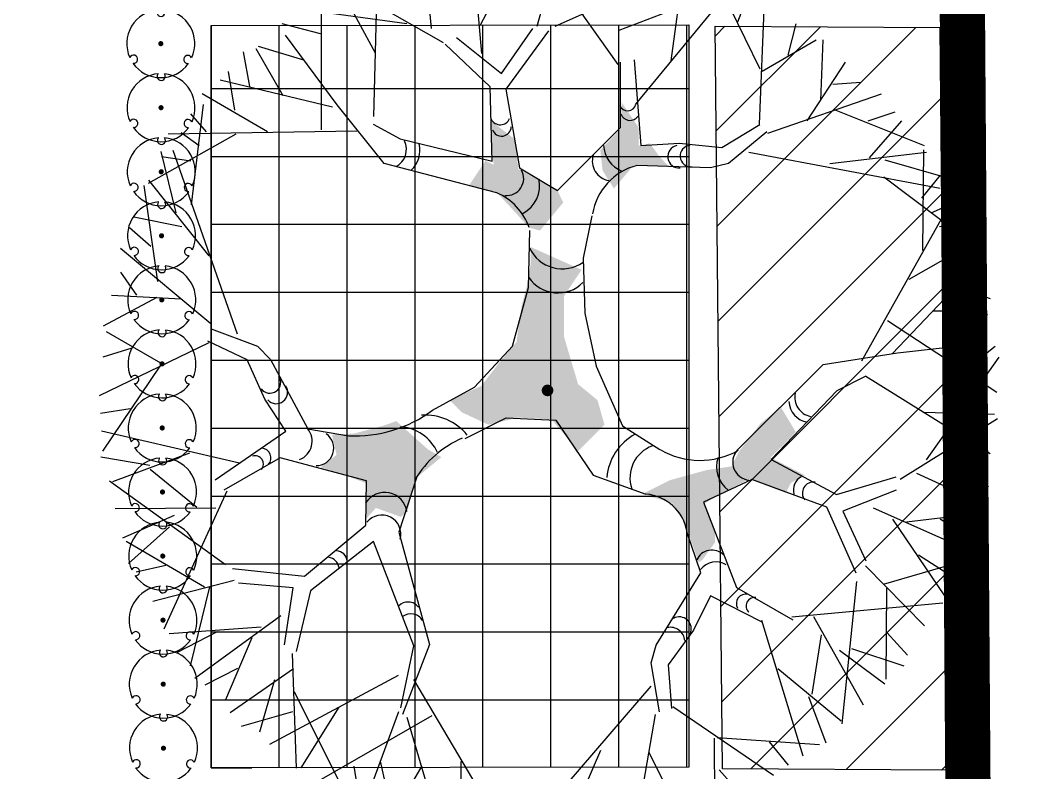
# Model space of a CAD drawing. Header units: feet. Extents: x 919634 to 928945, y 707022 to 708026.
# Drawn here: x 921063.51 to 921085.94, y 707233.07 to 707249.68 of the extents above; entities that cross this region are included whole.
import ezdxf

# ---------------------------------------------------------------- set-up
doc = ezdxf.new("R2010")
doc.units = ezdxf.units.FT
doc.header["$LTSCALE"] = 20
doc.header["$MEASUREMENT"] = 0
doc.linetypes.add('PHANTOM2', pattern=[1.25, 0.625, -0.125, 0.125, -0.125, 0.125, -0.125])
doc.layers.add('-u-site-propline', color=7, linetype='PHANTOM2', true_color=0xd10000)
for name, color, linetype in [('L-002', 15, 'Continuous'), ('LK-SHRB-035M', 4, 'Continuous'), ('LK-SHRB-TRNK', 3, 'Continuous'), ('LK-TREE-013M', 6, 'Continuous'), ('LK-TREE-025M', 2, 'Continuous'), ('LK-TREE-035M', 123, 'Continuous'), ('LK-TREE-SM60', 251, 'Continuous'), ('LK-TREE-TRNK', 32, 'Continuous'), ('LP-PATT-GRND', 251, 'Continuous'), ('LP-PATT-SHAR', 4, 'Continuous'), ('LP-SHAR-BRDR-CONT', 123, 'Continuous'), ('LP-SHRB', 7, 'Continuous'), ('LP-TREE', 15, 'Continuous')]:
    doc.layers.add(name, color=color, linetype=linetype)

# ---------------------------------------------------------------- blocks, each defined once
blk = doc.blocks.new('SHRUB-LRG-020')
at = {"layer": 'LK-SHRB-035M'}
for centre, radius, start, end in [((0, 0), 0.5, 94.3498, 204.1975), ((0.002, 0.46), 0.06, 145.5617, 37.3741), ((0, 0), 0.5, 335.6607, 84.3619), ((-0.4, -0.229), 0.06, 265.5617, 157.3741), ((0, 0), 0.5, 215.058, 323.9795), ((0.398, -0.232), 0.06, 25.5617, 277.3741)]:
    blk.add_arc(centre, radius, start, end, dxfattribs=at)
at = {"layer": 'LK-SHRB-TRNK', "const_width": 0.0375}
blk.add_lwpolyline([(-0.019, 0, 1), (0.019, 0, 1)], format="xyb", close=True, dxfattribs=at)
blk = doc.blocks.new('TREE-DCID-450')
at = {"layer": 'LK-TREE-SM60'}
h = blk.add_hatch(color=256, dxfattribs=at)
h.paths.add_polyline_path([(-0.0144, 0.1541), (0.0421, 0.1288), (0.0226, 0.0996), (0.0226, 0.0548), (0.0382, 0.0023), (0.0596, -0.0153), (0.0674, -0.0425), (0.0382, -0.0717), (0.009, -0.0367), (-0.028, -0.0347), (-0.0611, -0.0425), (-0.0903, -0.0289), (-0.104, -0.0153), (-0.0689, 0.0003), (-0.0495, 0.0256), (-0.03, 0.049), (-0.0241, 0.0898), (-0.0183, 0.1112), (-0.0144, 0.1346)])
h.paths.add_polyline_path([(-0.0826, 0.222), (-0.0643, 0.2494), (-0.0551, 0.2448), (-0.0582, 0.2707), (-0.0582, 0.2935), (-0.0323, 0.2737), (-0.0277, 0.2402), (0.0149, 0.2174), (0.0218, 0.2032), (-0.004, 0.1722), (-0.0161, 0.1756), (-0.0523, 0.2152)])
h.paths.add_polyline_path([(0.0628, 0.2611), (0.0653, 0.2386), (0.0778, 0.2187), (0.1003, 0.2449), (0.124, 0.2436), (0.139, 0.2424), (0.1277, 0.2548), (0.1177, 0.2686), (0.1053, 0.2661), (0.1053, 0.286), (0.0866, 0.3135), (0.0853, 0.2848)])
h.paths.add_polyline_path([(0.1115, -0.118), (0.1395, -0.104), (0.18, -0.0928), (0.208, -0.0886), (0.2163, -0.0719), (0.2401, -0.0411), (0.2625, -0.023), (0.2792, -0.0509), (0.2513, -0.0788), (0.289, -0.0984), (0.2737, -0.1068), (0.2681, -0.118), (0.2275, -0.1026), (0.1926, -0.1208), (0.1772, -0.1305), (0.1898, -0.1627), (0.1898, -0.1725), (0.1758, -0.192), (0.1716, -0.1948), (0.1562, -0.1515), (0.1423, -0.1291), (0.1185, -0.1222)])
h.paths.add_polyline_path([(-0.163, -0.0385), (-0.1281, -0.0697), (-0.1131, -0.0784), (-0.1418, -0.1021), (-0.1505, -0.1383), (-0.158, -0.1445), (-0.1855, -0.1346), (-0.1967, -0.147), (-0.1967, -0.1071), (-0.2229, -0.0971), (-0.2466, -0.0897), (-0.2291, -0.0759), (-0.2341, -0.0535), (-0.2092, -0.0522), (-0.1767, -0.0435)])
at = {"layer": 'LK-TREE-013M'}
for p, q in [((0.215, 0.4032), (0.227, 0.4343)), ((0.0836, 0.3937), (0.1457, 0.4176)), ((-0.2468, 0.3897), (-0.2891, 0.4008)), ((-0.0467, 0.346), (-0.0119, 0.3957)), ((-0.0965, 0.3858), (-0.0467, 0.346)), ((-0.3249, 0.3316), (-0.3321, 0.3698)), ((-0.3416, 0.3053), (-0.3488, 0.3483)), ((0.0852, 0.2863), (0.0852, 0.3584)), ((0.3201, 0.334), (0.3512, 0.3364)), ((0.3608, 0.2528), (0.3966, 0.2934)), ((-0.3812, 0.2658), (-0.401, 0.2802)), ((-0.4064, 0.192), (-0.4233, 0.2595)), ((0.3775, 0.2504), (0.4444, 0.2313)), ((0.4288, 0.1917), (0.4512, 0.2017)), ((-0.4001, 0.1764), (-0.4532, 0.1871)), ((0.4432, 0.1377), (0.484, 0.1224)), ((-0.4501, 0.1006), (-0.4677, 0.1263)), ((0.4576, 0.1101), (0.4943, 0.0972)), ((0.4635, 0.0155), (0.4997, 0.0444)), ((-0.4575, -0.0251), (-0.4903, -0.0302)), ((0.4499, -0.0703), (0.4924, -0.1114)), ((-0.3835, -0.1341), (-0.4353, -0.0922)), ((0.3903, -0.1148), (0.331, -0.138)), ((-0.4087, -0.1431), (-0.466, -0.1679)), ((0.331, -0.138), (0.3566, -0.1931)), ((0.4389, -0.1467), (0.4729, -0.1691)), ((-0.277, -0.2231), (-0.3375, -0.2178)), ((-0.2866, -0.2861), (-0.277, -0.2231)), ((0.3071, -0.2748), (0.2967, -0.3405)), ((0.3275, -0.292), (0.3776, -0.3293)), ((-0.3386, -0.3122), (-0.3749, -0.3305)), ((-0.2779, -0.36), (-0.3347, -0.3762)), ((0.2497, -0.3933), (0.2706, -0.4192)), ((-0.2101, -0.4201), (-0.2034, -0.4604))]:
    blk.add_line(p, q, dxfattribs=at)
for points in [[(-0.0684, 0.3679), (-0.0791, 0.4903)], [(-0.0697, 0.3996), (-0.0218, 0.4903)], [(-0.0069, 0.3982), (0.018, 0.4878)], [(-0.1239, 0.3957), (-0.1314, 0.4753)], [(0.013, 0.3982), (0.1574, 0.4629)], [(-0.1877, 0.2984), (-0.1837, 0.4554)], [(0.1411, 0.36), (0.1549, 0.4604)], [(0.2396, 0.3509), (0.1898, 0.4529)], [(-0.1107, 0.3798), (-0.221, 0.443)], [(-0.2459, 0.2838), (-0.2459, 0.4281)], [(-0.1861, 0.3684), (-0.2235, 0.438)], [(-0.1513, 0.4007), (-0.2594, 0.4156)], [(0.2707, 0.3663), (0.2794, 0.4007)], [(0.242, 0.3485), (0.3018, 0.3833)], [(0.3068, 0.3161), (0.3093, 0.3833)], [(-0.2882, 0.3211), (-0.3181, 0.3733)], [(-0.2654, 0.3607), (-0.3156, 0.3758)], [(0.2918, 0.2937), (0.3342, 0.3584)], [(-0.2334, 0.3086), (-0.3579, 0.3385)], [(-0.3056, 0.2813), (-0.3778, 0.3236)], [(-0.3895, 0.2006), (-0.3761, 0.3118)], [(0.3217, 0.3062), (0.4213, 0.2663)], [(0.359, 0.2937), (0.3889, 0.3037)], [(-0.3729, 0.2813), (-0.3903, 0.3012)], [(-0.3405, 0.2788), (-0.4376, 0.2241)], [(0.3167, 0.2464), (0.4238, 0.2589)], [(0.4197, 0.15), (0.4208, 0.2614)], [(-0.3903, 0.2489), (-0.4226, 0.2539)], [(-0.3701, 0.1443), (-0.4369, 0.2279)], [(0.3765, 0.2315), (0.4661, 0.1643)], [(0.4187, 0.208), (0.4392, 0.2336)], [(-0.4268, 0.1159), (-0.4421, 0.222)], [(0.438, 0.1768), (0.4639, 0.1819)], [(-0.4347, 0.1544), (-0.4582, 0.1753)], [(0.4044, 0.1186), (0.4771, 0.1599)], [(-0.3682, 0.0692), (-0.468, 0.1524)], [(0.3858, 0.0358), (0.4801, 0.1352)], [(-0.4279, 0.098), (-0.4873, 0.0665)], [(-0.401, 0.0962), (-0.4782, 0.1005)], [(0.4302, 0.0836), (0.4903, 0.0833)], [(0.4498, 0.0444), (0.4912, 0.0799)], [(0.3807, 0.0728), (0.5016, -0.0066)], [(-0.4236, 0.0257), (-0.4836, 0.0601)], [(-0.4557, 0.0421), (-0.4875, 0.032)], [(0.4237, -0.0812), (0.504, 0.0323)], [(-0.4245, 0.0223), (-0.4879, -0.0718)], [(0.4201, -0.0285), (0.4991, -0.031)], [(0.3944, -0.1028), (0.5021, -0.0356)], [(-0.4357, -0.0876), (-0.4897, -0.0786)], [(-0.3919, -0.0739), (-0.477, -0.1057)], [(0.4419, -0.1096), (0.4877, -0.0905)], [(-0.3521, -0.1975), (-0.4803, -0.1048)], [(-0.3626, -0.1349), (-0.474, -0.1356)], [(0.4016, -0.15), (0.4757, -0.1411)], [(-0.4138, -0.1555), (-0.4592, -0.1961)], [(0.3862, -0.1469), (0.4435, -0.2317)], [(-0.3752, -0.2223), (-0.4618, -0.1717)], [(0.415, -0.1865), (0.4568, -0.2135)], [(-0.4179, -0.1981), (-0.4509, -0.2056)], [(0.3563, -0.1986), (0.4214, -0.265)], [(0.3763, -0.2188), (0.4625, -0.1938)], [(-0.3422, -0.2147), (-0.4322, -0.238)], [(-0.3696, -0.222), (-0.3911, -0.3091)], [(0.3463, -0.2159), (0.3302, -0.3733)], [(0.3793, -0.2234), (0.3788, -0.3238)], [(0.2748, -0.2551), (0.4419, -0.2394)], [(-0.2908, -0.254), (-0.3858, -0.3233)], [(0.2987, -0.2548), (0.3537, -0.3524)], [(-0.3123, -0.2665), (-0.4144, -0.2737)], [(-0.361, -0.2716), (-0.4054, -0.2943)], [(-0.3227, -0.2783), (-0.352, -0.3469)], [(0.3797, -0.2725), (0.4027, -0.2973)], [(0.3407, -0.2902), (0.3987, -0.3093)], [(-0.2782, -0.2957), (-0.2739, -0.4225)], [(-0.2766, -0.3125), (-0.3467, -0.3611)], [(0.2591, -0.3121), (0.3292, -0.3699)], [(-0.2977, -0.3248), (-0.3142, -0.3826)], [(-0.1608, -0.3199), (-0.3034, -0.3964)], [(-0.2759, -0.3375), (-0.216, -0.4581)], [(0.293, -0.3431), (0.3122, -0.3945)], [(-0.2267, -0.355), (-0.2684, -0.4222)], [(-0.1236, -0.3645), (-0.2485, -0.4366)], [(-0.1513, -0.3661), (-0.115, -0.4889)], [(0.1234, -0.3631), (0.1012, -0.4912)], [(0.1887, -0.3893), (0.189, -0.4585)], [(0.1921, -0.3884), (0.3054, -0.3963)], [(0.063, -0.403), (0.0203, -0.5019)], [(-0.1807, -0.4147), (-0.1684, -0.4709)], [(-0.0915, -0.415), (-0.0921, -0.4987)], [(0.1164, -0.4051), (0.1513, -0.4741)], [(-0.1347, -0.4198), (-0.165, -0.4718)], [(0.1944, -0.4242), (0.2153, -0.4478)]]:
    blk.add_lwpolyline(points, dxfattribs=at)
for centre, radius, start, end in [((0.093, 0.3141), 0.00941, 201.2376, 346.386), ((-0.0479, 0.3003), 0.0111, 205.9837, 337.8396), ((0.0956, 0.3048), 0.0108, 199.475, 326.2835), ((-0.0465, 0.2873), 0.0107, 199.151, 358.6023), ((-0.1731, 0.262), 0.0214, 297.7348, 25.7738), ((-0.1677, 0.2612), 0.0308, 313.8521, 12.7255), ((0.0983, 0.2677), 0.0319, 182.4018, 248.4387), ((0.1501, 0.254), 0.0126, 102.2945, 274.5306), ((0.1631, 0.2546), 0.012, 95.9663, 275.4617), ((0.0759, 0.2492), 0.022, 163.3146, 260.4702), ((-0.0409, 0.2299), 0.0189, 264.082, 28.6565), ((-0.3028, 0.0043), 0.012, 215.9663, 35.4617), ((-0.2958, -0.0067), 0.0126, 222.2945, 34.5306), ((0.2995, -0.0123), 0.0215, 167.26, 258.577), ((0.2963, -0.0154), 0.0249, 182.9671, 259.6207), ((-0.278, -0.0607), 0.0219, 291.5164, 38.518), ((-0.3193, -0.0862), 0.00941, 321.2376, 106.386), ((-0.3125, -0.0793), 0.0108, 319.475, 86.2835), ((0.2293, -0.084), 0.02, 138.7307, 263.8045), ((0.2229, -0.0893), 0.0315, 160.4576, 234.0687), ((0.2939, -0.1151), 0.0175, 120.3591, 194.1191), ((0.2987, -0.1182), 0.0123, 81.5057, 217.9094), ((-0.1791, -0.1635), 0.0211, 344.2449, 141.1942), ((-0.2397, -0.2027), 0.0136, 8.1194, 81.909), ((-0.2295, -0.1944), 0.0123, 3.7677, 88.6003), ((0.1862, -0.1996), 0.0184, 45.3793, 155.4048), ((0.191, -0.2157), 0.0215, 58.6161, 143.144), ((0.2241, -0.2406), 0.0108, 79.475, 206.2835), ((0.2335, -0.2431), 0.00941, 81.2376, 226.386), ((-0.15, -0.253), 0.0144, 36.1321, 136.408), ((-0.147, -0.2669), 0.0152, 31.3336, 126.5361), ((0.1501, -0.2685), 0.0134, 336.7493, 118.5635), ((0.1403, -0.2827), 0.0161, 5.1376, 102.4523)]:
    blk.add_arc(centre, radius, start, end, dxfattribs=at)
at = {"layer": 'LK-TREE-025M'}
for p, q in [((0.0055, 0.3932), (-0.0418, 0.3285)), ((-0.0592, 0.331), (-0.109, 0.3783)), ((0.1001, 0.3609), (0.1076, 0.2663)), ((-0.0567, 0.2489), (-0.0592, 0.331)), ((-0.0418, 0.3285), (-0.0268, 0.2415)), ((-0.1762, 0.2464), (-0.2285, 0.3111)), ((-0.1885, 0.2899), (-0.1588, 0.2738)), ((0.0155, 0.2166), (0.0852, 0.2863)), ((0.1972, 0.2639), (0.2394, 0.2896)), ((0.247, 0.2813), (0.2047, 0.2464)), ((-0.1588, 0.2738), (-0.0567, 0.2489)), ((0.1076, 0.2663), (0.1499, 0.2688)), ((0.1499, 0.2688), (0.1972, 0.2639)), ((-0.0517, 0.2141), (-0.1762, 0.2464)), ((-0.0268, 0.2415), (0.0155, 0.2166)), ((0.1848, 0.2415), (0.1033, 0.2442)), ((0.2047, 0.2464), (0.1848, 0.2415)), ((-0.3679, 0.0636), (-0.3165, 0.0444)), ((-0.3279, 0.0292), (-0.3715, 0.05)), ((-0.3165, 0.0444), (-0.3023, 0.0296)), ((0.3095, 0.0239), (0.3917, 0.0368)), ((-0.3086, -0.0142), (-0.3279, 0.0292)), ((-0.3023, 0.0296), (-0.2609, -0.0471)), ((0.2142, -0.0708), (0.3095, 0.0239)), ((0.3567, 0.011), (0.3245, -0.0049)), ((0.3245, -0.0049), (0.2519, -0.0809)), ((-0.2852, -0.0496), (-0.3086, -0.0142)), ((-0.3634, -0.1034), (-0.2852, -0.0496)), ((-0.2609, -0.0471), (-0.2159, -0.0547)), ((-0.2913, -0.079), (-0.3538, -0.1151)), ((-0.1961, -0.1045), (-0.2913, -0.079)), ((0.2519, -0.0809), (0.3243, -0.1198)), ((0.3243, -0.1198), (0.3901, -0.1003)), ((-0.1965, -0.1536), (-0.1961, -0.1045)), ((-0.1405, -0.1012), (-0.1603, -0.1615)), ((0.2305, -0.103), (0.1769, -0.1281)), ((0.3134, -0.1336), (0.2305, -0.103)), ((0.1769, -0.1281), (0.2133, -0.2224)), ((0.3458, -0.2069), (0.3134, -0.1336)), ((-0.2644, -0.2101), (-0.1965, -0.1536)), ((-0.1603, -0.1615), (-0.1261, -0.2855)), ((0.1741, -0.2064), (0.1587, -0.161)), ((-0.188, -0.1716), (-0.2579, -0.2264)), ((-0.1435, -0.287), (-0.188, -0.1716)), ((-0.3441, -0.2015), (-0.2644, -0.2101)), ((0.1247, -0.2863), (0.1741, -0.2064)), ((0.2133, -0.2224), (0.2758, -0.2585)), ((-0.2579, -0.2264), (-0.2739, -0.2932)), ((0.1848, -0.2319), (0.1658, -0.2698)), ((0.242, -0.2609), (0.1848, -0.2319)), ((0.1658, -0.2698), (0.1379, -0.3082)), ((-0.158, -0.3555), (-0.1435, -0.287)), ((-0.1261, -0.2855), (-0.156, -0.3631)), ((0.1191, -0.306), (0.1247, -0.2863)), ((0.1281, -0.3601), (0.1191, -0.306)), ((0.1379, -0.3082), (0.1417, -0.3564))]:
    blk.add_line(p, q, dxfattribs=at)
for points in [[(0.0827, 0.3559), (-0.0144, 0.4928)], [(0.1021, 0.3119), (0.2097, 0.443)], [(0.2389, 0.29), (0.2445, 0.4256)], [(-0.2285, 0.3111), (-0.2857, 0.3883)], [(0.2481, 0.2801), (0.374, 0.3236)], [(-0.2068, 0.2822), (-0.4152, 0.2788)], [(-0.3385, 0.0576), (-0.4098, 0.2607)], [(0.2271, 0.2589), (0.4387, 0.2191)], [(0.3521, 0.028), (0.457, 0.2147)], [(-0.3703, 0.0479), (-0.4916, -0.0107)], [(0.3917, 0.0368), (0.4871, 0.0478)], [(0.3567, 0.011), (0.4942, -0.0742)], [(-0.3366, -0.085), (-0.4893, -0.0496)], [(0.4126, -0.096), (0.4853, -0.1294)], [(-0.3504, -0.116), (-0.4203, -0.2685)], [(0.3646, -0.1344), (0.4721, -0.1821)], [(0.2412, -0.2586), (0.2868, -0.4086)], [(-0.1438, -0.3244), (-0.0346, -0.5086)], [(0.1186, -0.3316), (-0.0217, -0.495)], [(0.1429, -0.3543), (0.2543, -0.4301)], [(-0.1606, -0.36), (-0.1941, -0.4512)]]:
    blk.add_lwpolyline(points, dxfattribs=at)
for centre, radius, start, end in [((0.1197, 0.1798), 0.0664, 104.2678, 170.6582), ((-0.0381, 0.2214), 0.0337, 296.4985, 14.0043), ((-0.0789, 0.1527), 0.0671, 19.9006, 66.0824), ((0.0207, 0.1698), 0.0399, 205.0114, 304.8008), ((0.0159, 0.1422), 0.039, 214.2644, 315.0293), ((-0.1312, -0.0923), 0.0604, 39.3168, 93.5301), ((-0.1624, -0.0946), 0.05, 25.3966, 85.4459), ((-0.2514, -0.0685), 0.0193, 268.9806, 55.601), ((0.1311, -0.1068), 0.0615, 118.8019, 174.3945), ((0.1328, -0.1011), 0.0372, 109.2534, 199.1852), ((0.173, 0.0043), 0.0863, 239.4308, 299.4785), ((-0.1758, -0.142), 0.0247, 7.7333, 148.4767), ((0.1094, -0.1693), 0.0501, 9.5729, 85.6575)]:
    blk.add_arc(centre, radius, start, end, dxfattribs=at)
at = {"layer": 'LK-TREE-035M'}
for p, q in [((0.0534, 0.1885), (0.0438, 0.1415)), ((-0.0167, 0.1094), (-0.0152, 0.1724)), ((0.0438, 0.1415), (0.0457, 0.0807)), ((-0.0345, 0.0442), (-0.0167, 0.1094)), ((0.0457, 0.0807), (0.0583, 0.0224)), ((-0.0764, -0.001), (-0.0345, 0.0442)), ((0.0583, 0.0224), (0.0874, -0.0437)), ((-0.1228, -0.0265), (-0.0764, -0.001)), ((-0.0866, -0.0576), (-0.0414, -0.0349)), ((-0.0414, -0.0349), (0.0134, -0.0375)), ((0.0134, -0.0375), (0.0547, -0.0982)), ((0.0874, -0.0437), (0.1287, -0.07)), ((0.0547, -0.0982), (0.1131, -0.1194))]:
    blk.add_line(p, q, dxfattribs=at)
for centre, radius, start, end in [((-0.2089, 0.0896), 0.1445, 267.193, 306.5634), ((-0.0461, -0.1602), 0.1117, 113.2473, 149.2072)]:
    blk.add_arc(centre, radius, start, end, dxfattribs=at)
at = {"layer": 'LK-TREE-TRNK', "const_width": 0.00642}
blk.add_lwpolyline([(0.0012, -0.0046, 1), (0.0076, -0.0046, 1)], format="xyb", close=True, dxfattribs=at)

msp = doc.modelspace()

# ---------------------------------------------------------------- hatches: boundary and pattern name
at = {"layer": 'LP-PATT-GRND'}
h = msp.add_hatch(dxfattribs=at)
h.set_pattern_fill('ANSI31', color=256, scale=12)
h.set_pattern_definition([(45, (921067.5396, 707246.5001), (-1.06066, 1.06066), [])])
h.paths.add_polyline_path([(921078.865, 707249.556), (921083.823, 707249.523), (921083.983, 707233.127), (921079.025, 707233.16)])
at = {"layer": 'LP-PATT-SHAR'}
h = msp.add_hatch(dxfattribs=at)
h.set_pattern_fill('ANSI37', color=256, scale=12, angle=45)
h.set_pattern_definition([(90, (921067.733, 707233.1793), (-1.5, 0), []), (180, (921067.733, 707233.1793), (-1e-16, -1.5), [])])
h.paths.add_polyline_path([(921067.733, 707249.573), (921078.281, 707249.588), (921078.281, 707233.194), (921067.733, 707233.179)])

# ---------------------------------------------------------------- linework, layer by layer
at = {"layer": '-u-site-propline', "const_width": 1}
msp.add_lwpolyline([(920947, 707545.92), (920946.201, 707600.835), (920548.473, 707598.249), (920114.576, 707595.417), (920115.105, 707522.895), (920102.967, 707404.748), (920105.543, 707051.813), (920991.697, 707057.367), (920991.473, 707093.125), (921085.439, 707093.799), (921082.202, 707546.78)], close=True, dxfattribs=at)
at = {"layer": 'L-002'}
msp.add_lwpolyline([(921078.865, 707249.556), (921083.823, 707249.523), (921083.983, 707233.127), (921079.025, 707233.16)], close=True, dxfattribs=at)
at = {"layer": 'LP-SHAR-BRDR-CONT'}
msp.add_lwpolyline([(921067.733, 707249.573), (921078.281, 707249.588), (921078.281, 707233.194), (921067.733, 707233.179)], close=True, dxfattribs=at)

# ---------------------------------------------------------------- block references
at = {"layer": 'LP-SHRB', "xscale": 1.502163410681632, "yscale": 1.502163410681632, "zscale": 1.502163410681632}
for p in [(921066.617, 707249.169), (921066.622, 707247.755), (921066.627, 707246.341), (921066.633, 707244.926), (921066.638, 707243.512), (921066.644, 707242.098), (921066.649, 707240.683), (921066.655, 707239.269), (921066.66, 707237.855), (921066.665, 707236.44), (921066.671, 707235.026), (921066.676, 707233.612)]:
    msp.add_blockref('SHRUB-LRG-020', p, dxfattribs=at)
at = {"layer": 'LP-TREE', "xscale": 19.96338660930394, "yscale": 19.96338660930394, "zscale": 24.95423326162993}
msp.add_blockref('TREE-DCID-450', (921075.072, 707241.604), dxfattribs=at)

doc.saveas('drawing.dxf')
